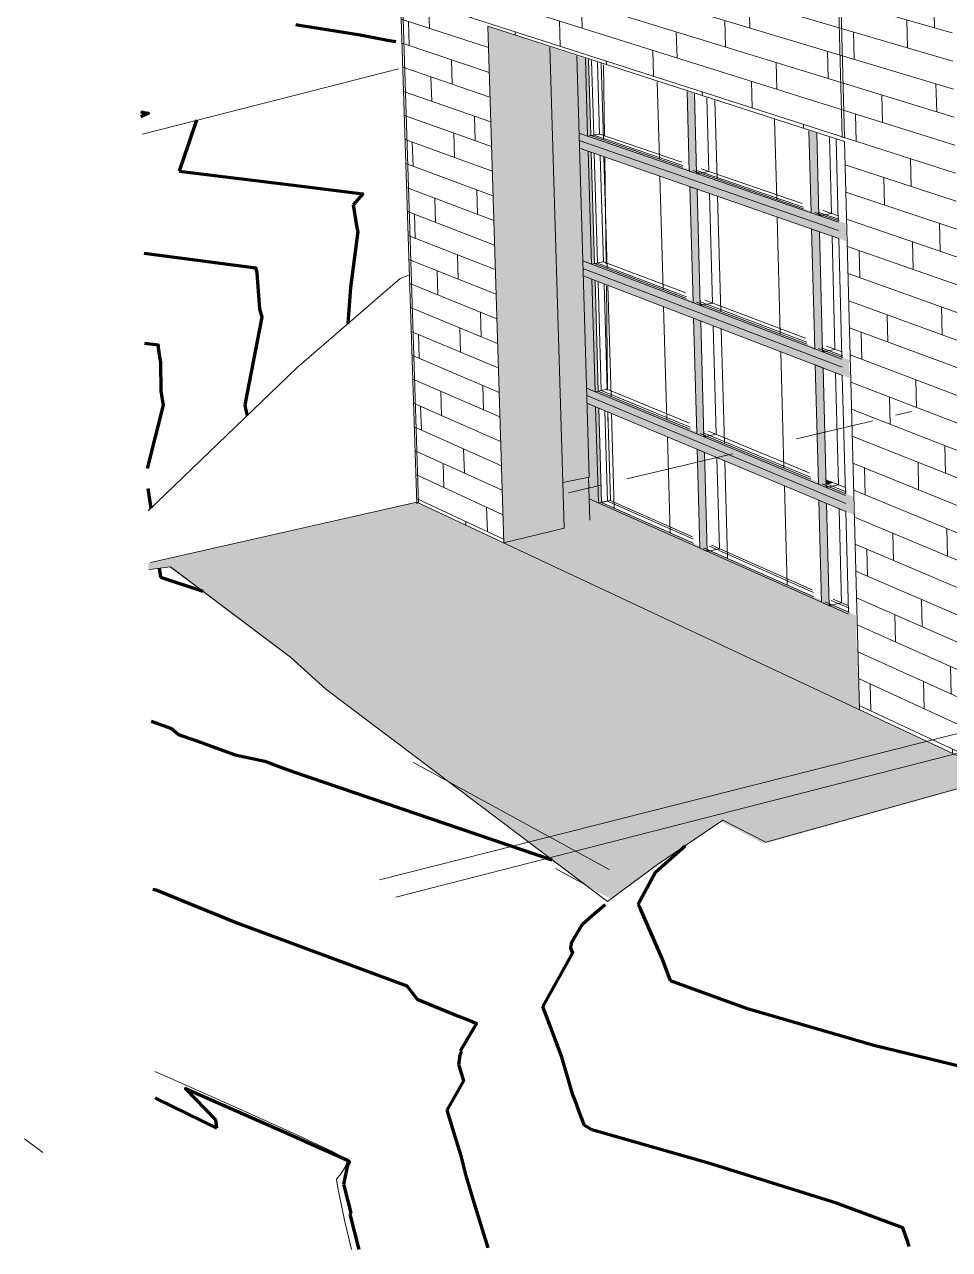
# Model space of a CAD drawing. Header units: inches. Extents: x 5690 to 5695, y -585 to 907.
# Drawn here: x 5693.7448 to 5693.9443, y 381.5333 to 381.7975 of the extents above; entities that cross this region are included whole.
import ezdxf

# ---------------------------------------------------------------- set-up
doc = ezdxf.new("R2010")
doc.units = ezdxf.units.IN
doc.header["$MEASUREMENT"] = 0
for name, color, linetype, lineweight in [('A-DETL', 90, 'Continuous', 9), ('A-DOOR', 31, 'Continuous', 13), ('A-DOOR-2', 31, 'Continuous', 9), ('A-FLOR', 192, 'Continuous', 13), ('A-WALL-PATT-1', 111, 'Continuous', 9), ('C-TOPO', 7, 'Continuous', 9), ('C-TOPO-MAJR', 7, 'Continuous', 70), ('G-ANNO-SYMB-1', 111, 'Continuous', 9), ('I-WALL', 2, 'Continuous', 13), ('S-FNDN', 32, 'Continuous', 13), ('S-FNDN-1', 32, 'Continuous', 9)]:
    doc.layers.add(name, color=color, linetype=linetype, lineweight=lineweight)

# ---------------------------------------------------------------- blocks, each defined once
blk = doc.blocks.new('FP_121-3D View 1 Copy 1 Copy 1 Copy 1')
at = {"layer": 'A-WALL-PATT-1'}
for p, q in [((-8119.23084, 381.84043), (-8119.22746, 381.83951)), ((-8119.22918, 381.83663), (-8119.22929, 381.84001)), ((-8119.22519, 381.83889), (-8119.111, 381.80784)), ((-8119.22476, 381.83878), (-8119.22481, 381.84036)), ((-8119.22502, 381.83362), (-8119.11085, 381.80177)), ((-8119.21067, 381.82962), (-8119.21083, 381.83499)), ((-8119.20607, 381.83369), (-8119.20612, 381.83531)), ((-8119.21985, 381.82692), (-8119.22001, 381.83222)), ((-8119.2305, 381.82997), (-8119.1107, 381.7957)), ((-8119.22426, 381.82297), (-8119.22443, 381.82823)), ((-8119.19126, 381.8242), (-8119.19142, 381.82971)), ((-8119.18641, 381.82835), (-8119.18646, 381.83001)), ((-8119.20092, 381.82151), (-8119.20109, 381.82694)), ((-8119.23033, 381.82475), (-8119.11055, 381.78963)), ((-8119.20558, 381.81749), (-8119.20574, 381.82289)), ((-8119.17082, 381.8185), (-8119.17098, 381.82415)), ((-8119.16569, 381.82271), (-8119.16574, 381.82442)), ((-8119.21487, 381.81494), (-8119.21504, 381.82026)), ((-8119.18101, 381.81581), (-8119.18117, 381.82139)), ((-8119.23017, 381.81953), (-8119.11041, 381.78357)), ((-8119.14926, 381.81248), (-8119.14942, 381.81829)), ((-8119.14384, 381.81677), (-8119.14389, 381.81852)), ((-8119.21935, 381.81104), (-8119.21951, 381.81633)), ((-8119.18592, 381.81173), (-8119.18608, 381.81726)), ((-8119.16002, 381.80981), (-8119.16018, 381.81553)), ((-8119.23, 381.81431), (-8119.11026, 381.77752)), ((-8119.22829, 381.80862), (-8119.22846, 381.81384)), ((-8119.19571, 381.80918), (-8119.19588, 381.81465)), ((-8119.12075, 381.81049), (-8119.1208, 381.8123)), ((-8119.20043, 381.80523), (-8119.2006, 381.81065)), ((-8119.16522, 381.80566), (-8119.16538, 381.81134)), ((-8119.1265, 381.80613), (-8119.12665, 381.8121)), ((-8119.22983, 381.8091), (-8119.11011, 381.77146)), ((-8119.20984, 381.80282), (-8119.21001, 381.80817)), ((-8119.17555, 381.80313), (-8119.17571, 381.80873)), ((-8119.13788, 381.80347), (-8119.13804, 381.80935)), ((-8119.21438, 381.79898), (-8119.21454, 381.80429)), ((-8119.18053, 381.79911), (-8119.18069, 381.80467)), ((-8119.14338, 381.79925), (-8119.14353, 381.80509)), ((-8119.22967, 381.80389), (-8119.10996, 381.76542)), ((-8119.22343, 381.79669), (-8119.2236, 381.80194)), ((-8119.19045, 381.79672), (-8119.19061, 381.80221)), ((-8119.15429, 381.79675), (-8119.15444, 381.8025)), ((-8119.11448, 381.79678), (-8119.11463, 381.80282)), ((-8119.2295, 381.79869), (-8119.21069, 381.79251)), ((-8119.22779, 381.79297), (-8119.22796, 381.79818)), ((-8119.19523, 381.79282), (-8119.19539, 381.79827)), ((-8119.15955, 381.79266), (-8119.15971, 381.79837)), ((-8119.1203, 381.79249), (-8119.12045, 381.79849)), ((-8119.2049, 381.7952), (-8119.20492, 381.79594)), ((-8119.17002, 381.7903), (-8119.17018, 381.79593)), ((-8119.13185, 381.79001), (-8119.132, 381.79592)), ((-8119.22933, 381.79349), (-8119.21053, 381.78718)), ((-8119.17507, 381.78634), (-8119.17523, 381.79193)), ((-8119.13742, 381.78586), (-8119.13757, 381.79173)), ((-8119.21852, 381.78464), (-8119.21868, 381.78991)), ((-8119.18525, 381.78887), (-8119.18528, 381.78963)), ((-8119.14848, 381.78353), (-8119.14864, 381.78931)), ((-8119.22917, 381.78829), (-8119.21037, 381.78185)), ((-8119.22293, 381.78097), (-8119.2231, 381.78621)), ((-8119.15382, 381.77951), (-8119.15398, 381.78525)), ((-8119.11403, 381.77868), (-8119.11418, 381.7847)), ((-8119.229, 381.78309), (-8119.2102, 381.77652)), ((-8119.16456, 381.7822), (-8119.16458, 381.78297)), ((-8119.12574, 381.77638), (-8119.12589, 381.78232)), ((-8119.22883, 381.7779), (-8119.21004, 381.7712)), ((-8119.13139, 381.77231), (-8119.13154, 381.7782)), ((-8119.21355, 381.77245), (-8119.21372, 381.77775)), ((-8119.14274, 381.77516), (-8119.14276, 381.77596)), ((-8119.22867, 381.77271), (-8119.20987, 381.76588)), ((-8119.21802, 381.76884), (-8119.21819, 381.77411)), ((-8119.22696, 381.76696), (-8119.22713, 381.77215)), ((-8119.2285, 381.76753), (-8119.20971, 381.76057)), ((-8119.11955, 381.76258), (-8119.1197, 381.76855)), ((-8119.13375, 381.76724), (-8119.10982, 381.75938)), ((-8119.22834, 381.76235), (-8119.20955, 381.75525)), ((-8119.12529, 381.75858), (-8119.12544, 381.76451)), ((-8119.22211, 381.75484), (-8119.22227, 381.76006)), ((-8119.21306, 381.75658), (-8119.21322, 381.76187)), ((-8119.1336, 381.76137), (-8119.10967, 381.75334)), ((-8119.22817, 381.75717), (-8119.20938, 381.74995)), ((-8119.22646, 381.75139), (-8119.22663, 381.75658)), ((-8119.13345, 381.7555), (-8119.10952, 381.74731)), ((-8119.11329, 381.7486), (-8119.11344, 381.75461)), ((-8119.228, 381.75199), (-8119.20922, 381.74464)), ((-8119.1333, 381.74964), (-8119.10937, 381.74128)), ((-8119.11911, 381.74468), (-8119.11926, 381.75064)), ((-8119.22784, 381.74682), (-8119.20905, 381.73934)), ((-8119.2172, 381.74259), (-8119.21736, 381.74783)), ((-8119.13063, 381.74289), (-8119.13078, 381.74876)), ((-8119.22161, 381.7392), (-8119.22178, 381.74441)), ((-8119.13314, 381.74379), (-8119.10923, 381.73526)), ((-8119.22767, 381.74166), (-8119.20889, 381.73404)), ((-8119.22751, 381.73649), (-8119.20873, 381.72875)), ((-8119.13299, 381.73793), (-8119.10908, 381.72924)), ((-8119.11285, 381.73061), (-8119.113, 381.7366)), ((-8119.21224, 381.7302), (-8119.2124, 381.73547)), ((-8119.12454, 381.72901), (-8119.12469, 381.73491)), ((-8119.22734, 381.73133), (-8119.20856, 381.72346)), ((-8119.22564, 381.72552), (-8119.2258, 381.73069)), ((-8119.21671, 381.72687), (-8119.21687, 381.73211)), ((-8119.13284, 381.73209), (-8119.10893, 381.72323)), ((-8119.13018, 381.72529), (-8119.13033, 381.73116)), ((-8119.22718, 381.72618), (-8119.2084, 381.71817)), ((-8119.13269, 381.72624), (-8119.10879, 381.71722)), ((-8119.22701, 381.72102), (-8119.20824, 381.71289)), ((-8119.13254, 381.7204), (-8119.10864, 381.71121)), ((-8119.11836, 381.71495), (-8119.11851, 381.72089)), ((-8119.22079, 381.71321), (-8119.22095, 381.7184)), ((-8119.21175, 381.71441), (-8119.21191, 381.71967)), ((-8119.12409, 381.71132), (-8119.12424, 381.71721)), ((-8119.22685, 381.71587), (-8119.20808, 381.70761)), ((-8119.22514, 381.71004), (-8119.22531, 381.71519)), ((-8119.13239, 381.71457), (-8119.10849, 381.70522)), ((-8119.22668, 381.71072), (-8119.20791, 381.70234)), ((-8119.13223, 381.70874), (-8119.10835, 381.69922)), ((-8119.11211, 381.70072), (-8119.11226, 381.70669)), ((-8119.22652, 381.70558), (-8119.20775, 381.69707)), ((-8119.21589, 381.70076), (-8119.21605, 381.70597)), ((-8119.2203, 381.69765), (-8119.22046, 381.70283)), ((-8119.13208, 381.70291), (-8119.1082, 381.69323)), ((-8119.12942, 381.69606), (-8119.12958, 381.70189)), ((-8119.11792, 381.69717), (-8119.11806, 381.70309)), ((-8119.22635, 381.70044), (-8119.20759, 381.6918)), ((-8119.13193, 381.69709), (-8119.10805, 381.68724)), ((-8119.22619, 381.6953), (-8119.20743, 381.68653)), ((-8119.21093, 381.68817), (-8119.2111, 381.69341)), ((-8119.13178, 381.69127), (-8119.10791, 381.68126)), ((-8119.21554, 381.68953), (-8119.21556, 381.69034)), ((-8119.11167, 381.68284), (-8119.11182, 381.6888)), ((-8119.13163, 381.68546), (-8119.10776, 381.67529)), ((-8119.12334, 381.68193), (-8119.12349, 381.6878)), ((-8119.12897, 381.67857), (-8119.12912, 381.68439)), ((-8119.13148, 381.67965), (-8119.10762, 381.66932)), ((-8119.13133, 381.67385), (-8119.10747, 381.66335)), ((-8119.11718, 381.66762), (-8119.11732, 381.67352)), ((-8119.12289, 381.66434), (-8119.12304, 381.6702)), ((-8119.13118, 381.66805), (-8119.10732, 381.65739)), ((-8119.13103, 381.66225), (-8119.10718, 381.65143)), ((-8119.11094, 381.65313), (-8119.11108, 381.65907)), ((-8119.13088, 381.65646), (-8119.10703, 381.64547)), ((-8119.12822, 381.6495), (-8119.12837, 381.65531)), ((-8119.11673, 381.64994), (-8119.11688, 381.65583)), ((-8119.13073, 381.65067), (-8119.10689, 381.63953)), ((-8119.11062, 381.64037), (-8119.11064, 381.64128))]:
    blk.add_line(p, q, dxfattribs=at)
blk = doc.blocks.new('FP_137-3D View 1 Copy 1 Copy 1 Copy 1')
at = {"layer": 'A-DOOR-2'}
for p, q in [((-8119.18588, 381.77261), (-8119.18637, 381.78906)), ((-8119.17382, 381.76846), (-8119.1743, 381.78516)), ((-8119.16137, 381.76419), (-8119.16184, 381.78115)), ((-8119.14853, 381.75977), (-8119.14899, 381.777)), ((-8119.13527, 381.75521), (-8119.13572, 381.77272))]:
    blk.add_line(p, q, dxfattribs=at)
blk = doc.blocks.new('FP_138-3D View 1 Copy 1 Copy 1 Copy 1')
at = {"layer": 'A-DOOR-2'}
for p, q in [((-8119.18507, 381.74491), (-8119.18578, 381.76896)), ((-8119.17302, 381.74034), (-8119.17371, 381.76476)), ((-8119.16058, 381.73563), (-8119.16127, 381.76043)), ((-8119.14775, 381.73077), (-8119.14843, 381.75595)), ((-8119.1345, 381.72575), (-8119.13516, 381.75134))]:
    blk.add_line(p, q, dxfattribs=at)
blk = doc.blocks.new('FP_139-3D View 1 Copy 1 Copy 1 Copy 1')
at = {"layer": 'A-DOOR-2'}
for p, q in [((-8119.18426, 381.71731), (-8119.18497, 381.74124)), ((-8119.17222, 381.71232), (-8119.17291, 381.73662)), ((-8119.15979, 381.70718), (-8119.16048, 381.73185)), ((-8119.14697, 381.70187), (-8119.14765, 381.72693)), ((-8119.13373, 381.69639), (-8119.1344, 381.72184))]:
    blk.add_line(p, q, dxfattribs=at)
blk = doc.blocks.new('FP_140-3D View 1 Copy 1 Copy 1 Copy 1')
at = {"layer": 'A-DOOR-2'}
for p, q in [((-8119.18356, 381.69324), (-8119.18416, 381.71362)), ((-8119.17152, 381.68789), (-8119.17211, 381.70858)), ((-8119.15911, 381.68237), (-8119.15969, 381.70337)), ((-8119.14629, 381.67667), (-8119.14687, 381.69801)), ((-8119.13306, 381.67079), (-8119.13363, 381.69246))]:
    blk.add_line(p, q, dxfattribs=at)

msp = doc.modelspace()

# ---------------------------------------------------------------- hatches: boundary and pattern name
at = {"layer": 'A-DOOR'}
for points in [[(5693.86622, 381.77345), (5693.86573, 381.79017), (5693.86386, 381.79077), (5693.86436, 381.77409), (5693.86559, 381.77367)], [(5693.86622, 381.77345), (5693.8669, 381.77356), (5693.86641, 381.78994), (5693.86573, 381.79017), (5693.8662, 381.77416)], [(5693.88972, 381.76537), (5693.88924, 381.78258), (5693.88765, 381.78309), (5693.88814, 381.76591), (5693.88911, 381.76558)], [(5693.92192, 381.75254), (5693.92187, 381.75431), (5693.86436, 381.77409), (5693.86441, 381.77245), (5693.9214, 381.75273)], [(5693.91611, 381.75629), (5693.91565, 381.77406), (5693.91395, 381.77461), (5693.91442, 381.75687), (5693.91551, 381.75649)], [(5693.86703, 381.74584), (5693.86627, 381.77018), (5693.86446, 381.77081), (5693.86517, 381.74655), (5693.86699, 381.74586)], [(5693.86703, 381.74584), (5693.86771, 381.74596), (5693.86699, 381.76992), (5693.86632, 381.77015), (5693.867, 381.74695)], [(5693.89052, 381.73693), (5693.88982, 381.76198), (5693.88823, 381.76253), (5693.88894, 381.73753), (5693.8898, 381.7372)], [(5693.91611, 381.75629), (5693.91678, 381.75641), (5693.9161, 381.75665)], [(5693.91689, 381.72693), (5693.91621, 381.75279), (5693.91451, 381.75338), (5693.9152, 381.72757), (5693.91619, 381.72719)], [(5693.86785, 381.71833), (5693.86709, 381.74258), (5693.86527, 381.74327), (5693.86599, 381.7191), (5693.8678, 381.71835)], [(5693.86785, 381.71833), (5693.86852, 381.71846), (5693.86781, 381.7423), (5693.86713, 381.74255), (5693.86781, 381.71954)], [(5693.89052, 381.73693), (5693.89118, 381.73706), (5693.89051, 381.73732)], [(5693.89131, 381.7086), (5693.89062, 381.73355), (5693.88903, 381.73416), (5693.88973, 381.70926), (5693.8906, 381.7089)], [(5693.91689, 381.72693), (5693.91756, 381.72706), (5693.91688, 381.72732)], [(5693.91766, 381.69768), (5693.91698, 381.72344), (5693.91529, 381.72409), (5693.91597, 381.69838), (5693.91696, 381.69797)], [(5693.86855, 381.69433), (5693.86794, 381.71506), (5693.86608, 381.71584), (5693.86656, 381.6999), (5693.86643, 381.69987), (5693.86657, 381.69522), (5693.86793, 381.69461)], [(5693.86855, 381.69433), (5693.86923, 381.69448), (5693.86862, 381.71477), (5693.86794, 381.71504), (5693.86853, 381.69516)], [(5693.89131, 381.7086), (5693.89197, 381.70873), (5693.8913, 381.70902)], [(5693.89201, 381.68389), (5693.89141, 381.70523), (5693.88983, 381.7059), (5693.89042, 381.6846), (5693.8914, 381.68417)], [(5693.91833, 381.67218), (5693.91775, 381.69421), (5693.91606, 381.69491), (5693.91664, 381.67293), (5693.91774, 381.67244)], [(5693.89201, 381.68389), (5693.89266, 381.68404), (5693.89199, 381.68434)], [(5693.91833, 381.67218), (5693.91899, 381.67233), (5693.91832, 381.67264)]]:
    msp.add_hatch(color=256, dxfattribs=at).paths.add_polyline_path(points, flags=0)
h = msp.add_hatch(color=256, dxfattribs=at)
h.paths.add_polyline_path([(5693.92187, 381.75431), (5693.92185, 381.75467), (5693.91678, 381.75641), (5693.91611, 381.75629), (5693.9214, 381.75447)], flags=0)
h.paths.add_polyline_path([(5693.91442, 381.75687), (5693.9144, 381.75723), (5693.89038, 381.76548), (5693.88972, 381.76537), (5693.91382, 381.75708)], flags=0)
h.paths.add_polyline_path([(5693.88814, 381.76591), (5693.88812, 381.76626), (5693.86687, 381.77356), (5693.86627, 381.77343), (5693.88752, 381.76613)], flags=0)
h = msp.add_hatch(color=256, dxfattribs=at)
h.paths.add_polyline_path([(5693.92268, 381.72299), (5693.92264, 381.72475), (5693.86517, 381.74655), (5693.86522, 381.74491), (5693.92138, 381.72349)], flags=0)
h.paths.add_polyline_path([(5693.92196, 381.75078), (5693.92192, 381.75254), (5693.86441, 381.77245), (5693.86446, 381.77081), (5693.92139, 381.75098)], flags=0)
h = msp.add_hatch(color=256, dxfattribs=at)
h.paths.add_polyline_path([(5693.88972, 381.76537), (5693.89038, 381.76548), (5693.88971, 381.76571)], flags=0)
h.paths.add_polyline_path([(5693.88982, 381.76671), (5693.88982, 381.76972), (5693.8896, 381.76972), (5693.88969, 381.76675)], flags=0)
h = msp.add_hatch(color=256, dxfattribs=at)
h.paths.add_polyline_path([(5693.92345, 381.69355), (5693.9234, 381.6953), (5693.86599, 381.7191), (5693.86604, 381.71747), (5693.92136, 381.69442)], flags=0)
h.paths.add_polyline_path([(5693.92273, 381.72124), (5693.92268, 381.72299), (5693.86522, 381.74491), (5693.86527, 381.74327), (5693.92138, 381.72175)], flags=0)
h = msp.add_hatch(color=256, dxfattribs=at)
h.paths.add_polyline_path([(5693.92264, 381.72475), (5693.92262, 381.72514), (5693.91756, 381.72706), (5693.91689, 381.72693), (5693.92138, 381.72522)], flags=0)
h.paths.add_polyline_path([(5693.9152, 381.72757), (5693.91518, 381.72796), (5693.89118, 381.73706), (5693.89052, 381.73693), (5693.9145, 381.72784)], flags=0)
h.paths.add_polyline_path([(5693.88894, 381.73753), (5693.88892, 381.73791), (5693.86771, 381.74596), (5693.86703, 381.74584), (5693.88822, 381.73781)], flags=0)
h = msp.add_hatch(color=256, dxfattribs=at)
h.paths.add_polyline_path([(5693.9242, 381.66469), (5693.92407, 381.66962), (5693.86657, 381.69522), (5693.86671, 381.69062), (5693.92135, 381.66597)], flags=0)
h.paths.add_polyline_path([(5693.92349, 381.6918), (5693.92345, 381.69355), (5693.86604, 381.71747), (5693.86608, 381.71584), (5693.92136, 381.69269)], flags=0)
h = msp.add_hatch(color=256, dxfattribs=at)
h.paths.add_polyline_path([(5693.9234, 381.6953), (5693.92339, 381.69573), (5693.91832, 381.69782), (5693.91766, 381.69768), (5693.92313, 381.69541)], flags=0)
h.paths.add_polyline_path([(5693.91597, 381.69838), (5693.91595, 381.69881), (5693.89197, 381.70873), (5693.89131, 381.7086), (5693.91527, 381.69867)], flags=0)
h.paths.add_polyline_path([(5693.88973, 381.70926), (5693.88971, 381.70967), (5693.86852, 381.71846), (5693.86785, 381.71833), (5693.88902, 381.70955)], flags=0)
h = msp.add_hatch(color=256, dxfattribs=at)
h.paths.add_polyline_path([(5693.91766, 381.69768), (5693.91832, 381.69782), (5693.91765, 381.69811)], flags=0)
h.paths.add_polyline_path([(5693.91764, 381.69829), (5693.91928, 381.69869), (5693.91761, 381.6994)], flags=0)
h = msp.add_hatch(color=256, dxfattribs=at)
h.paths.add_polyline_path([(5693.92407, 381.66962), (5693.92405, 381.67008), (5693.91899, 381.67233), (5693.91833, 381.67218), (5693.92135, 381.67083)], flags=0)
h.paths.add_polyline_path([(5693.91664, 381.67293), (5693.91662, 381.67339), (5693.89266, 381.68404), (5693.89201, 381.68389), (5693.91605, 381.67319)], flags=0)
h.paths.add_polyline_path([(5693.89042, 381.6846), (5693.8904, 381.68504), (5693.8692, 381.69447), (5693.86861, 381.69431), (5693.88981, 381.68487)], flags=0)
at = {"layer": 'I-WALL'}
for points in [[(5693.8609, 381.69873), (5693.86656, 381.6999), (5693.86387, 381.79077), (5693.85808, 381.79268), (5693.86045, 381.71374)], [(5693.86084, 381.69624), (5693.86638, 381.69755), (5693.8663, 381.69981), (5693.86077, 381.69866)]]:
    msp.add_hatch(color=256, dxfattribs=at).paths.add_polyline_path(points, flags=0)
at = {"layer": 'S-FNDN'}
for points in [[(5693.84812, 381.68572), (5693.86119, 381.68887), (5693.85806, 381.79269), (5693.84469, 381.79711), (5693.84806, 381.68775)], [(5693.92482, 381.64978), (5693.9242, 381.66469), (5693.86671, 381.69062), (5693.86638, 381.69755), (5693.86084, 381.69624), (5693.86119, 381.68887), (5693.84812, 381.68572), (5693.92157, 381.6513)], [(5693.87602, 381.61248), (5693.88199, 381.61685), (5693.895, 381.62563), (5693.90428, 381.62084), (5693.99164, 381.64536), (5694.09902, 381.67582), (5694.09157, 381.67852), (5694.09156, 381.67864), (5693.94866, 381.63861), (5693.82936, 381.69451), (5693.77145, 381.68138), (5693.77148, 381.67986), (5693.776, 381.68045), (5693.802, 381.66096), (5693.80963, 381.65412), (5693.83633, 381.63414), (5693.87575, 381.61263)], [(5693.87124, 381.60894), (5693.87602, 381.61248), (5693.83632, 381.63414), (5693.86562, 381.61204), (5693.87048, 381.60935)]]:
    msp.add_hatch(color=256, dxfattribs=at).paths.add_polyline_path(points, flags=0)

# ---------------------------------------------------------------- linework, layer by layer
at = {"layer": 'A-DETL'}
for p, q in [((5693.82543, 381.83022), (5693.82978, 381.69427)), ((5693.91996, 381.81628), (5693.92108, 381.77315)), ((5693.9205, 381.81613), (5693.92162, 381.77298))]:
    msp.add_line(p, q, dxfattribs=at)
at = {"layer": 'A-DOOR'}
for p, q in [((5693.86622, 381.77345), (5693.86573, 381.79016)), ((5693.86641, 381.78994), (5693.8669, 381.77355)), ((5693.86754, 381.77365), (5693.86707, 381.78972)), ((5693.86836, 381.78929), (5693.86881, 381.77387)), ((5693.86986, 381.7734), (5693.86967, 381.78882)), ((5693.88814, 381.76591), (5693.88766, 381.78309)), ((5693.88972, 381.76537), (5693.88924, 381.78258)), ((5693.89236, 381.76581), (5693.89192, 381.78169)), ((5693.92028, 381.75485), (5693.86435, 381.7741)), ((5693.86436, 381.77409), (5693.86622, 381.77345)), ((5693.86622, 381.77345), (5693.86687, 381.77356)), ((5693.8669, 381.77356), (5693.86881, 381.77387)), ((5693.86754, 381.77365), (5693.8669, 381.77355)), ((5693.8669, 381.77355), (5693.88673, 381.76674)), ((5693.88674, 381.76707), (5693.86754, 381.77365)), ((5693.86863, 381.77394), (5693.88656, 381.7678)), ((5693.91442, 381.75687), (5693.91395, 381.77461)), ((5693.91611, 381.75629), (5693.91565, 381.77406)), ((5693.91879, 381.75677), (5693.91836, 381.77316)), ((5693.86439, 381.77246), (5693.92033, 381.7531)), ((5693.92033, 381.7531), (5693.86439, 381.77246)), ((5693.86444, 381.77081), (5693.92037, 381.75134)), ((5693.86632, 381.77016), (5693.86446, 381.77081)), ((5693.86703, 381.74584), (5693.86632, 381.77016)), ((5693.867, 381.76992), (5693.86771, 381.74595)), ((5693.86836, 381.74606), (5693.86766, 381.76968)), ((5693.86895, 381.76922), (5693.86962, 381.74631)), ((5693.87019, 381.74593), (5693.86991, 381.76876)), ((5693.88972, 381.76537), (5693.88814, 381.76591)), ((5693.8889, 381.76599), (5693.91276, 381.75779)), ((5693.91273, 381.75815), (5693.88956, 381.7661)), ((5693.89038, 381.76548), (5693.88972, 381.76537)), ((5693.89236, 381.76581), (5693.89038, 381.76548)), ((5693.89067, 381.76639), (5693.91245, 381.75894)), ((5693.88823, 381.76253), (5693.88982, 381.76198)), ((5693.88894, 381.73753), (5693.88823, 381.76253)), ((5693.89052, 381.73693), (5693.88982, 381.76198)), ((5693.89315, 381.73742), (5693.89249, 381.76102)), ((5693.91611, 381.75629), (5693.91442, 381.75687)), ((5693.91521, 381.75695), (5693.92046, 381.75514)), ((5693.92042, 381.75551), (5693.91588, 381.75707)), ((5693.91879, 381.75677), (5693.91678, 381.75641)), ((5693.91699, 381.75738), (5693.9201, 381.75632)), ((5693.91678, 381.75641), (5693.91611, 381.75629)), ((5693.91451, 381.75338), (5693.91621, 381.75279)), ((5693.9152, 381.72757), (5693.91451, 381.75338)), ((5693.91689, 381.72693), (5693.91621, 381.75279)), ((5693.91956, 381.72745), (5693.91892, 381.75182)), ((5693.92105, 381.72535), (5693.86516, 381.74655)), ((5693.86517, 381.74655), (5693.86703, 381.74584)), ((5693.86771, 381.74596), (5693.86962, 381.74631)), ((5693.86944, 381.74638), (5693.88736, 381.73961)), ((5693.86521, 381.74492), (5693.9211, 381.7236)), ((5693.9211, 381.7236), (5693.86521, 381.74492)), ((5693.86703, 381.74584), (5693.86768, 381.74596)), ((5693.86836, 381.74606), (5693.86771, 381.74595)), ((5693.86771, 381.74595), (5693.88753, 381.73844)), ((5693.88754, 381.73881), (5693.86836, 381.74606)), ((5693.86526, 381.74328), (5693.92115, 381.72184)), ((5693.86713, 381.74256), (5693.86527, 381.74328)), ((5693.86785, 381.71833), (5693.86713, 381.74256)), ((5693.86782, 381.74229), (5693.86852, 381.71844)), ((5693.86917, 381.71857), (5693.86847, 381.74203)), ((5693.86976, 381.74152), (5693.87043, 381.71884)), ((5693.87052, 381.71866), (5693.87025, 381.74117)), ((5693.89052, 381.73693), (5693.88894, 381.73753)), ((5693.8897, 381.73761), (5693.91354, 381.72858)), ((5693.91351, 381.72898), (5693.89036, 381.73774)), ((5693.89118, 381.73706), (5693.89052, 381.73693)), ((5693.89315, 381.73742), (5693.89118, 381.73706)), ((5693.89147, 381.73806), (5693.91323, 381.72985)), ((5693.88903, 381.73416), (5693.89062, 381.73355)), ((5693.88973, 381.70926), (5693.88903, 381.73416)), ((5693.89131, 381.7086), (5693.89062, 381.73355)), ((5693.89394, 381.70914), (5693.89329, 381.7325)), ((5693.92119, 381.72607), (5693.91665, 381.72779)), ((5693.91776, 381.72813), (5693.92087, 381.72696)), ((5693.91689, 381.72693), (5693.9152, 381.72757)), ((5693.91598, 381.72766), (5693.92123, 381.72567)), ((5693.91756, 381.72706), (5693.91689, 381.72693)), ((5693.91956, 381.72745), (5693.91756, 381.72706)), ((5693.91529, 381.72409), (5693.91698, 381.72344)), ((5693.91597, 381.69838), (5693.91529, 381.72409)), ((5693.91766, 381.69768), (5693.91698, 381.72344)), ((5693.92032, 381.69825), (5693.91969, 381.72237)), ((5693.92182, 381.69595), (5693.86598, 381.7191)), ((5693.86599, 381.7191), (5693.86785, 381.71833)), ((5693.86602, 381.71747), (5693.92187, 381.69421)), ((5693.92187, 381.69421), (5693.86602, 381.71747)), ((5693.86785, 381.71833), (5693.86849, 381.71846)), ((5693.86852, 381.71846), (5693.87043, 381.71884)), ((5693.86917, 381.71857), (5693.86852, 381.71844)), ((5693.86852, 381.71844), (5693.88833, 381.71024)), ((5693.88833, 381.71064), (5693.86917, 381.71857)), ((5693.87024, 381.71891), (5693.88816, 381.71152)), ((5693.86607, 381.71584), (5693.92191, 381.69246)), ((5693.86794, 381.71506), (5693.86608, 381.71584)), ((5693.86855, 381.69433), (5693.86794, 381.71506)), ((5693.86863, 381.71476), (5693.86923, 381.69446)), ((5693.87051, 381.69473), (5693.86994, 381.7142)), ((5693.87057, 381.71393), (5693.87113, 381.69488)), ((5693.8706, 381.71198), (5693.87058, 381.71381)), ((5693.89131, 381.7086), (5693.88973, 381.70926)), ((5693.8905, 381.70934), (5693.91432, 381.69948)), ((5693.91428, 381.69991), (5693.89115, 381.70948)), ((5693.89226, 381.70983), (5693.914, 381.70086)), ((5693.89197, 381.70873), (5693.89131, 381.7086)), ((5693.89394, 381.70914), (5693.89197, 381.70873)), ((5693.88983, 381.7059), (5693.89141, 381.70523)), ((5693.89042, 381.6846), (5693.88983, 381.7059)), ((5693.89201, 381.68389), (5693.89141, 381.70523)), ((5693.89462, 381.68447), (5693.89408, 381.70408)), ((5693.86643, 381.69987), (5693.86657, 381.69522)), ((5693.92195, 381.69674), (5693.91742, 381.69862)), ((5693.91853, 381.69899), (5693.92164, 381.69771)), ((5693.91766, 381.69768), (5693.91597, 381.69838)), ((5693.91676, 381.69847), (5693.922, 381.6963)), ((5693.91833, 381.69782), (5693.91766, 381.69768)), ((5693.92032, 381.69825), (5693.91833, 381.69782)), ((5693.86657, 381.69522), (5693.86855, 381.69433)), ((5693.92249, 381.67032), (5693.86657, 381.69522)), ((5693.86657, 381.69522), (5693.86671, 381.69062)), ((5693.86855, 381.69433), (5693.8692, 381.69447)), ((5693.86923, 381.69448), (5693.87113, 381.69488)), ((5693.87051, 381.69473), (5693.86923, 381.69446)), ((5693.86923, 381.69446), (5693.88902, 381.68566)), ((5693.88904, 381.68652), (5693.87051, 381.69473)), ((5693.87095, 381.69496), (5693.88885, 381.68703)), ((5693.91606, 381.69491), (5693.91775, 381.69421)), ((5693.91664, 381.67293), (5693.91606, 381.69491)), ((5693.91833, 381.67218), (5693.91775, 381.69421)), ((5693.92099, 381.67279), (5693.92046, 381.69304)), ((5693.89201, 381.68389), (5693.89042, 381.6846)), ((5693.89119, 381.68469), (5693.91499, 381.67411)), ((5693.89266, 381.68404), (5693.89201, 381.68389)), ((5693.91492, 381.67503), (5693.8925, 381.68498)), ((5693.89462, 381.68447), (5693.89266, 381.68404)), ((5693.89295, 381.68521), (5693.91467, 381.67559)), ((5693.91833, 381.67218), (5693.91664, 381.67293)), ((5693.91743, 381.67303), (5693.92267, 381.6707)), ((5693.919, 381.67233), (5693.91833, 381.67218)), ((5693.92258, 381.67164), (5693.91876, 381.67333)), ((5693.92099, 381.67279), (5693.919, 381.67233)), ((5693.9192, 381.67358), (5693.92231, 381.67221))]:
    msp.add_line(p, q, dxfattribs=at)
at = {"layer": 'A-FLOR'}
msp.add_line((5693.85931, 381.61553), (5693.86549, 381.61212), dxfattribs=at)
at = {"layer": 'C-TOPO'}
for p, q in [((5693.82545, 381.78791), (5693.80691, 381.78323)), ((5693.80692, 381.78323), (5693.77021, 381.77388)), ((5693.80348, 381.72347), (5693.82578, 381.74272)), ((5693.80348, 381.72347), (5693.82578, 381.74272)), ((5693.82578, 381.74272), (5693.80348, 381.72347)), ((5693.82578, 381.74272), (5693.82779, 381.7435)), ((5693.82578, 381.74272), (5693.82779, 381.7435)), ((5693.82779, 381.7435), (5693.82578, 381.74272)), ((5693.77145, 381.69262), (5693.80348, 381.72347)), ((5693.77145, 381.69262), (5693.80348, 381.72347)), ((5693.80348, 381.72347), (5693.77145, 381.69262)), ((5693.77629, 381.68059), (5693.77171, 381.67997)), ((5693.77629, 381.68059), (5693.77171, 381.67997)), ((5693.77171, 381.67997), (5693.77629, 381.68059)), ((5693.80216, 381.66105), (5693.77629, 381.68059)), ((5693.80216, 381.66105), (5693.77629, 381.68059)), ((5693.77629, 381.68059), (5693.80216, 381.66105)), ((5693.80974, 381.65418), (5693.80216, 381.66105)), ((5693.80974, 381.65418), (5693.80216, 381.66105)), ((5693.80216, 381.66105), (5693.80974, 381.65418)), ((5693.87048, 381.60838), (5693.80974, 381.65418)), ((5693.87048, 381.60838), (5693.80974, 381.65418)), ((5693.80974, 381.65418), (5693.87048, 381.60838)), ((5693.97753, 381.64155), (5693.90468, 381.62115)), ((5693.97753, 381.64155), (5693.90468, 381.62115)), ((5693.90468, 381.62115), (5693.97753, 381.64155)), ((5693.8954, 381.62593), (5693.88125, 381.61636)), ((5693.8954, 381.62593), (5693.88125, 381.61636)), ((5693.88125, 381.61636), (5693.8954, 381.62593)), ((5693.90468, 381.62115), (5693.8954, 381.62593)), ((5693.90468, 381.62115), (5693.8954, 381.62593)), ((5693.8954, 381.62593), (5693.90468, 381.62115)), ((5693.88125, 381.61636), (5693.87048, 381.60838)), ((5693.88125, 381.61636), (5693.87048, 381.60838)), ((5693.87048, 381.60838), (5693.88125, 381.61636)), ((5693.77286, 381.57173), (5693.77796, 381.5695)), ((5693.77796, 381.5695), (5693.77286, 381.57173)), ((5693.77796, 381.5695), (5693.79174, 381.56341)), ((5693.79174, 381.56341), (5693.77796, 381.5695)), ((5693.79174, 381.56341), (5693.80334, 381.55818)), ((5693.80334, 381.55818), (5693.79174, 381.56341)), ((5693.80334, 381.55818), (5693.80595, 381.55695)), ((5693.80595, 381.55695), (5693.80334, 381.55818)), ((5693.80595, 381.55695), (5693.81137, 381.55441)), ((5693.81137, 381.55441), (5693.80595, 381.55695)), ((5693.81137, 381.55441), (5693.81444, 381.55265)), ((5693.81444, 381.55265), (5693.81137, 381.55441)), ((5693.8141, 381.55142), (5693.81356, 381.55051)), ((5693.81356, 381.55051), (5693.8141, 381.55142)), ((5693.81444, 381.55265), (5693.8141, 381.55142)), ((5693.8141, 381.55142), (5693.81444, 381.55265)), ((5693.81298, 381.54968), (5693.81206, 381.54852)), ((5693.81206, 381.54852), (5693.81298, 381.54968)), ((5693.81206, 381.54852), (5693.81209, 381.54848)), ((5693.81209, 381.54848), (5693.81206, 381.54852)), ((5693.81209, 381.54848), (5693.81243, 381.54619)), ((5693.81243, 381.54619), (5693.81209, 381.54848)), ((5693.81356, 381.55051), (5693.81298, 381.54968)), ((5693.81298, 381.54968), (5693.81356, 381.55051)), ((5693.81243, 381.54619), (5693.81247, 381.54594)), ((5693.81247, 381.54594), (5693.81243, 381.54619)), ((5693.81247, 381.54594), (5693.81382, 381.53971)), ((5693.81382, 381.53971), (5693.81247, 381.54594)), ((5693.81382, 381.53971), (5693.8153, 381.53335)), ((5693.8153, 381.53335), (5693.81382, 381.53971))]:
    msp.add_line(p, q, dxfattribs=at)
at = {"layer": 'C-TOPO-MAJR'}
for p, q in [((5693.82309, 381.7941), (5693.82486, 381.79384)), ((5693.81568, 381.75862), (5693.81644, 381.75364)), ((5693.81507, 381.74079), (5693.81453, 381.73301)), ((5693.77136, 381.69745), (5693.77199, 381.69314)), ((5693.78334, 381.67527), (5693.77417, 381.67828)), ((5693.77794, 381.64446), (5693.7788, 381.64414)), ((5693.87715, 381.60783), (5693.88083, 381.61472)), ((5693.8776, 381.60682), (5693.87715, 381.60783)), ((5693.86263, 381.59927), (5693.86508, 381.60352)), ((5693.86257, 381.59835), (5693.86264, 381.59903)), ((5693.9007, 381.58523), (5693.88406, 381.59131)), ((5693.85778, 381.58248), (5693.85659, 381.58571)), ((5693.92794, 381.57735), (5693.9007, 381.58523)), ((5693.83869, 381.57535), (5693.83837, 381.57317)), ((5693.77296, 381.56614), (5693.77335, 381.56582)), ((5693.77335, 381.56582), (5693.78623, 381.55952)), ((5693.78623, 381.55952), (5693.78602, 381.56131)), ((5693.83586, 381.56342), (5693.83761, 381.55771)), ((5693.86715, 381.55915), (5693.86545, 381.56019)), ((5693.81433, 381.55126), (5693.81359, 381.54739)), ((5693.81496, 381.54094), (5693.81686, 381.53337))]:
    msp.add_line(p, q, dxfattribs=at)
for points in [[(5693.80328, 381.7975, 0), (5693.80436, 381.79732, 0), (5693.80541, 381.79715, 0), (5693.80639, 381.79698, 0)], [(5693.80639, 381.79698, 0), (5693.81719, 381.79525, 0), (5693.82309, 381.7941, 0)], [(5693.76985, 381.77866, 0), (5693.77021, 381.77859, 0), (5693.77093, 381.77846, 0), (5693.77133, 381.77838, 0), (5693.77142, 381.77837, 0)], [(5693.77142, 381.77837, 0), (5693.77153, 381.77835, 0), (5693.76988, 381.77758, 0)], [(5693.78188, 381.77685, 0), (5693.78013, 381.77177, 0), (5693.77811, 381.76589, 0)], [(5693.77811, 381.76589, 0), (5693.80455, 381.76267, 0), (5693.81776, 381.76096, 0), (5693.81568, 381.75862, 0)], [(5693.81644, 381.75364, 0), (5693.81669, 381.75289, 0), (5693.81507, 381.74079, 0)], [(5693.77056, 381.74818, 0), (5693.79465, 381.74504, 0), (5693.79467, 381.74493, 0), (5693.79466, 381.74485, 0)], [(5693.79466, 381.74485, 0), (5693.79469, 381.74472, 0), (5693.79478, 381.74438, 0), (5693.79491, 381.74388, 0), (5693.79548, 381.7362, 0)], [(5693.79548, 381.7362, 0), (5693.79593, 381.73439, 0), (5693.79227, 381.71552, 0)], [(5693.77067, 381.72882, 0), (5693.77359, 381.72841, 0), (5693.77364, 381.72804, 0), (5693.77359, 381.72778, 0)], [(5693.77359, 381.72778, 0), (5693.77366, 381.72737, 0), (5693.77385, 381.72628, 0), (5693.77413, 381.72466, 0), (5693.77415, 381.71846, 0)], [(5693.77415, 381.71846, 0), (5693.77466, 381.71543, 0), (5693.77126, 381.70174, 0)], [(5693.79227, 381.71552, 0), (5693.79246, 381.71466, 0), (5693.79279, 381.71317, 0)], [(5693.77417, 381.67828, 0), (5693.77415, 381.67843, 0), (5693.77411, 381.67863, 0), (5693.77408, 381.67888, 0), (5693.77388, 381.68026, 0)], [(5693.77207, 381.64726, 0), (5693.77649, 381.64567, 0), (5693.77794, 381.64446, 0)], [(5693.77881, 381.64414, 0), (5693.78318, 381.64261, 0), (5693.78391, 381.64234, 0), (5693.78546, 381.64177, 0), (5693.78764, 381.64096, 0), (5693.79024, 381.63999, 0)], [(5693.79024, 381.63999, 0), (5693.79661, 381.63864, 0), (5693.79981, 381.63745, 0), (5693.80302, 381.63626, 0), (5693.85852, 381.6174, 0)], [(5693.88083, 381.61472, 0), (5693.88474, 381.61819, 0), (5693.88725, 381.62042, 0)], [(5693.77245, 381.61104, 0), (5693.77315, 381.61088, 0), (5693.78192, 381.60732, 0), (5693.7908, 381.60373, 0)], [(5693.86508, 381.60352, 0), (5693.8672, 381.60534, 0), (5693.87003, 381.60777, 0)], [(5693.88406, 381.59131, 0), (5693.88232, 381.5961, 0), (5693.8776, 381.60681, 0)], [(5693.7908, 381.60373, 0), (5693.82723, 381.59021, 0), (5693.82948, 381.58731, 0)], [(5693.85659, 381.58571, 0), (5693.863, 381.59729, 0), (5693.86259, 381.59831, 0), (5693.86257, 381.59835, 0)], [(5693.86264, 381.59903, 0), (5693.86273, 381.59919, 0), (5693.86263, 381.59927, 0)], [(5693.82948, 381.58731, 0), (5693.83432, 381.58534, 0), (5693.83837, 381.5837, 0), (5693.83929, 381.58333, 0), (5693.84116, 381.58256, 0), (5693.84228, 381.5821, 0), (5693.8387, 381.57612, 0)], [(5693.86306, 381.56671, 0), (5693.86063, 381.57485, 0), (5693.85778, 381.58248, 0)], [(5693.96132, 381.56785, 0), (5693.94694, 381.57276, 0), (5693.92794, 381.57735, 0)], [(5693.8387, 381.57612, 0), (5693.83898, 381.57586, 0), (5693.83869, 381.57535, 0)], [(5693.83837, 381.57317, 0), (5693.83841, 381.57304, 0), (5693.83948, 381.56975, 0), (5693.83586, 381.56342, 0)], [(5693.78601, 381.56132, 0), (5693.77951, 381.5681, 0), (5693.79257, 381.56232, 0), (5693.8035, 381.55748, 0), (5693.80599, 381.55638, 0), (5693.81122, 381.55404, 0), (5693.81205, 381.55367, 0), (5693.81443, 381.5526, 0)], [(5693.86545, 381.56019, 0), (5693.86501, 381.56138, 0), (5693.86441, 381.56302, 0), (5693.86374, 381.56487, 0), (5693.86306, 381.56671, 0)], [(5693.93557, 381.53401, 0), (5693.93529, 381.53496, 0), (5693.93417, 381.53805, 0), (5693.91987, 381.54334, 0), (5693.89209, 381.55201, 0), (5693.86715, 381.55915, 0)], [(5693.83761, 381.55771, 0), (5693.8389, 381.55357, 0), (5693.83995, 381.54922, 0)], [(5693.81443, 381.5526, 0), (5693.81485, 381.55216, 0), (5693.81433, 381.55127, 0)], [(5693.83995, 381.54922, 0), (5693.8417, 381.54349, 0), (5693.84349, 381.53763, 0), (5693.8447, 381.53368, 0)], [(5693.81359, 381.54739, 0), (5693.81365, 381.54717, 0), (5693.81517, 381.54129, 0), (5693.81496, 381.54094, 0)]]:
    msp.add_polyline3d(points, dxfattribs=at)
at = {"layer": 'G-ANNO-SYMB-1'}
for p, q in [((5693.82134, 381.61303), (5694.5634, 381.80122)), ((5693.82487, 381.60932), (5694.20602, 381.70703)), ((5693.74478, 381.55724), (5693.74876, 381.5543))]:
    msp.add_line(p, q, dxfattribs=at)
at = {"layer": 'I-WALL'}
for p, q in [((5693.8609, 381.69873), (5693.85808, 381.79265)), ((5693.86387, 381.79072), (5693.86656, 381.6999)), ((5693.91126, 381.70817), (5693.92771, 381.71207)), ((5693.93271, 381.71325), (5693.93609, 381.71405)), ((5693.87467, 381.69951), (5693.89749, 381.70491)), ((5693.86656, 381.6999), (5693.8609, 381.69873)), ((5693.86211, 381.69654), (5693.86907, 381.69819))]:
    msp.add_line(p, q, dxfattribs=at)
at = {"layer": 'S-FNDN'}
for p, q in [((5693.82501, 381.83014), (5693.82781, 381.74294)), ((5693.84812, 381.68572), (5693.84469, 381.79711)), ((5693.84469, 381.79711), (5693.92164, 381.77231)), ((5693.92164, 381.77231), (5693.92482, 381.64978)), ((5693.82781, 381.74294), (5693.82937, 381.69416)), ((5693.8609, 381.69873), (5693.86119, 381.68887)), ((5693.82936, 381.69451), (5693.77198, 381.6815)), ((5693.82936, 381.69451), (5693.94866, 381.63861)), ((5693.86119, 381.68887), (5693.84812, 381.68572)), ((5693.82864, 381.63833), (5693.87085, 381.6153)), ((5693.86549, 381.61212), (5693.85931, 381.61554))]:
    msp.add_line(p, q, dxfattribs=at)

# ---------------------------------------------------------------- block references
at = {"layer": 'A-DOOR-2'}
for name in ['FP_137-3D View 1 Copy 1 Copy 1 Copy 1', 'FP_138-3D View 1 Copy 1 Copy 1 Copy 1', 'FP_139-3D View 1 Copy 1 Copy 1 Copy 1', 'FP_140-3D View 1 Copy 1 Copy 1 Copy 1']:
    msp.add_blockref(name, (13813.05552, 0), dxfattribs=at)
at = {"layer": 'S-FNDN-1'}
msp.add_blockref('FP_121-3D View 1 Copy 1 Copy 1 Copy 1', (13813.05552, 0), dxfattribs=at)

doc.saveas('drawing.dxf')
